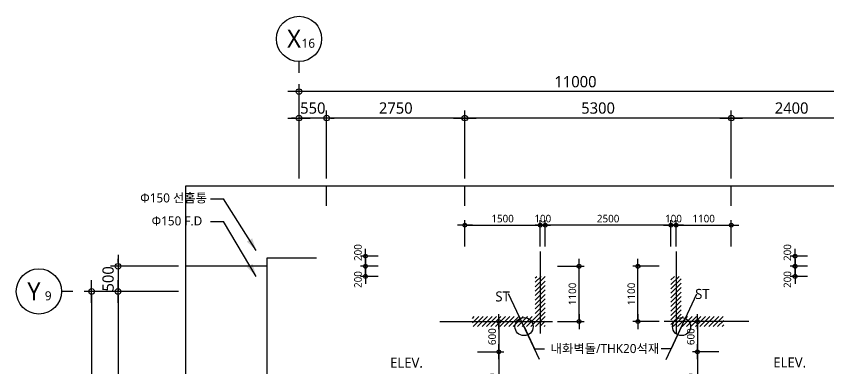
# Model space of a CAD drawing. Header units: millimetres. Extents: x -65167 to 413267, y -17142 to 66587.
# Drawn here: x 89538 to 105701, y 34199 to 41213 of the extents above; entities that cross this region are included whole.
import ezdxf
from ezdxf.enums import TextEntityAlignment as Align

# ---------------------------------------------------------------- set-up
doc = ezdxf.new("R2010")
doc.units = ezdxf.units.MM
doc.header["$LTSCALE"] = 75
doc.header["$MEASUREMENT"] = 0
doc.header["$PDSIZE"] = -10
doc.linetypes.add('CENTER', pattern=[2, 1.25, -0.25, 0.25, -0.25])
doc.layers.get('0').update_dxf_attribs({"linetype": 'CONTINUOUS'})
doc.layers.get('Defpoints').update_dxf_attribs({"color": 171, "linetype": 'CONTINUOUS'})
for name, color, linetype in [('CEN(ST)', 1, 'CENTER'), ('HAT 253', 253, 'CONTINUOUS'), ('INS', 251, 'BATTING'), ('LED', 7, 'CONTINUOUS'), ('NDIM', 7, 'CONTINUOUS'), ('SYM(AXIS)', 7, 'CONTINUOUS'), ('TEXT(AXIS)', 2, 'CONTINUOUS'), ('TEXT(MIN)', 7, 'CONTINUOUS'), ('TEXT(노트)', 7, 'CONTINUOUS')]:
    doc.layers.add(name, color=color, linetype=linetype)
doc.styles.add('CGS', font='cgse', dxfattribs={"bigfont": 'cgs'})
doc.styles.add('나눔바른고딕', font='NanumBarunGothic.ttf')
doc.linetypes.add('BATTING', pattern='A,0.0001,-0.1,[134,ltypeshp.shx,S=0.1,R=0,X=-0.1,Y=0],-0.2,[134,ltypeshp.shx,S=0.1,R=180,X=0.1,Y=0],-0.1', length=0.4001)
doc.dimstyles.new('NDIM 1200', dxfattribs={"dimscale": 75, "dimtxt": 3, "dimasz": 1, "dimexe": 2, "dimexo": 2, "dimgap": 1, "dimtad": 1, "dimdec": 0, "dimdsep": 46, "dimtxsty": 'CGS', "dimblk": 'DOT0', "dimcen": 1, "dimdle": 8, "dimclrd": 256, "dimclre": 256, "dimclrt": 256, "dimadec": 0, "dimazin": 0, "dimtfac": 1, "dimtdec": 0, "dimtix": 1, "dimtmove": 2, "dimatfit": 3, "dimldrblk": 'DOT0', "dimfxl": 1, "dimtolj": 1, "dimtzin": 0, "dimlwd": -1, "dimlwe": -1, "dimarcsym": 0})

# ---------------------------------------------------------------- blocks, each defined once
blk = doc.blocks.new('A$C2F20087E')
at = {"layer": 'SYM(AXIS)'}
blk.add_line((600.0000756429507, -3.89362685382e-05), (600.0000756434165, 299.9999610639643), dxfattribs=at)
blk.add_circle((600.0000756429507, 899.9999610637316), 600, dxfattribs=at)
blk = doc.blocks.new('DOT0')
blk.add_line((-3, 0), (3, 0))
at = {"color": 6}
blk.add_circle((0, 0), 0.75, dxfattribs=at)
blk = doc.blocks.new('*D298')
at = {"layer": 'Defpoints', "color": 0, "ltscale": 0.4, "transparency": 16777216}
for p in [(92912.50000004379, 35737.50000000036), (91037.500000045, 19187.50000000036), (92912.50000004368, 19187.50000000036)]:
    blk.add_point(p, dxfattribs=at)
at = {"layer": 'NDIM', "ltscale": 0.4, "transparency": 16777216}
for p, q in [((92762.50000004379, 35737.50000000036), (90887.50000004498, 35737.50000000036)), ((91037.50000004498, 35662.50000000036), (91037.500000045, 19262.50000000036)), ((92762.50000004368, 19187.50000000036), (90887.500000045, 19187.50000000036))]:
    blk.add_line(p, q, dxfattribs=at)
at = {"layer": 'NDIM', "ltscale": 0.4, "transparency": 16777216, "xscale": 75, "yscale": 75, "zscale": 75}
for p, rotation in [((91037.50000004498, 35737.50000000036), 90), ((91037.500000045, 19187.50000000036), 270)]:
    blk.add_blockref('DOT0', p, dxfattribs=dict(at, rotation=rotation))
at = {"layer": 'NDIM', "ltscale": 0.4, "transparency": 16777216, "insert": (90840.1699029576, 27462.50000000033), "char_height": 225, "attachment_point": 5, "rotation": 90, "style": '나눔바른고딕'}
blk.add_mtext('\\A1;16550', dxfattribs=at)
blk = doc.blocks.new('*D299')
at = {"layer": 'Defpoints', "color": 0, "ltscale": 0.4, "transparency": 16777216}
for p in [(92912.50000004379, 35737.50000000025), (91562.50000004508, 29337.50000000028), (92912.50000004377, 29337.50000000028)]:
    blk.add_point(p, dxfattribs=at)
at = {"layer": 'NDIM', "ltscale": 0.4, "transparency": 16777216}
for p, q in [((92762.50000004379, 35737.50000000025), (91412.50000004507, 35737.50000000025)), ((91562.50000004507, 35662.50000000025), (91562.50000004508, 29412.50000000028)), ((92762.50000004377, 29337.50000000028), (91412.50000004508, 29337.50000000028))]:
    blk.add_line(p, q, dxfattribs=at)
at = {"layer": 'NDIM', "ltscale": 0.4, "transparency": 16777216, "xscale": 75, "yscale": 75, "zscale": 75}
for p, rotation in [((91562.50000004507, 35737.50000000025), 90), ((91562.50000004508, 29337.50000000028), 270)]:
    blk.add_blockref('DOT0', p, dxfattribs=dict(at, rotation=rotation))
at = {"layer": 'NDIM', "ltscale": 0.4, "transparency": 16777216, "insert": (91365.16990295768, 32537.50000000023), "char_height": 225, "attachment_point": 5, "rotation": 90, "style": '나눔바른고딕'}
blk.add_mtext('\\A1;6400', dxfattribs=at)
blk = doc.blocks.new('*D259')
at = {"layer": 'Defpoints', "color": 0, "ltscale": 0.4, "transparency": 16777216}
for p in [(95162.50000003725, 39712.50000000012), (95162.50000003725, 37837.50000000012), (106162.5000000373, 37837.50000000012)]:
    blk.add_point(p, dxfattribs=at)
at = {"layer": 'NDIM', "ltscale": 0.4, "transparency": 16777216}
for p, q in [((95162.50000003725, 37987.50000000012), (95162.50000003725, 39862.50000000012)), ((106162.5000000373, 37987.50000000012), (106162.5000000373, 39862.50000000012)), ((106087.5000000373, 39712.50000000012), (95237.50000003725, 39712.50000000012))]:
    blk.add_line(p, q, dxfattribs=at)
at = {"layer": 'NDIM', "ltscale": 0.4, "transparency": 16777216, "xscale": 75, "yscale": 75, "zscale": 75, "rotation": 180}
blk.add_blockref('DOT0', (95162.50000003725, 39712.50000000012), dxfattribs=at)
at = {"layer": 'NDIM', "ltscale": 0.4, "transparency": 16777216, "xscale": 75, "yscale": 75, "zscale": 75}
blk.add_blockref('DOT0', (106162.5000000373, 39712.50000000012), dxfattribs=at)
at = {"layer": 'NDIM', "ltscale": 0.4, "transparency": 16777216, "insert": (100662.5000000373, 39909.67406380039), "char_height": 225, "attachment_point": 5, "style": '나눔바른고딕'}
blk.add_mtext('\\A1;11000', dxfattribs=at)
blk = doc.blocks.new('*D260')
at = {"layer": 'Defpoints', "color": 0, "ltscale": 0.4, "transparency": 16777216}
for p in [(103762.5000000373, 39187.50000000012), (103762.5000000373, 37837.50000000012), (106162.5000000373, 37837.50000000012)]:
    blk.add_point(p, dxfattribs=at)
at = {"layer": 'NDIM', "ltscale": 0.4, "transparency": 16777216}
for p, q in [((103762.5000000373, 37987.50000000012), (103762.5000000373, 39337.50000000012)), ((106162.5000000373, 37987.50000000012), (106162.5000000373, 39337.50000000012)), ((106087.5000000373, 39187.50000000012), (103837.5000000373, 39187.50000000012))]:
    blk.add_line(p, q, dxfattribs=at)
at = {"layer": 'NDIM', "ltscale": 0.4, "transparency": 16777216, "xscale": 75, "yscale": 75, "zscale": 75, "rotation": 180}
blk.add_blockref('DOT0', (103762.5000000373, 39187.50000000012), dxfattribs=at)
at = {"layer": 'NDIM', "ltscale": 0.4, "transparency": 16777216, "xscale": 75, "yscale": 75, "zscale": 75}
blk.add_blockref('DOT0', (106162.5000000373, 39187.50000000012), dxfattribs=at)
at = {"layer": 'NDIM', "ltscale": 0.4, "transparency": 16777216, "insert": (104962.5000000373, 39384.67406380039), "char_height": 225, "attachment_point": 5, "style": '나눔바른고딕'}
blk.add_mtext('\\A1;2400', dxfattribs=at)
blk = doc.blocks.new('*D261')
at = {"layer": 'Defpoints', "color": 0, "ltscale": 0.4, "transparency": 16777216}
for p in [(98462.50000003725, 39187.50000000012), (98462.50000003725, 37837.50000000011), (103762.5000000373, 37837.50000000011)]:
    blk.add_point(p, dxfattribs=at)
at = {"layer": 'NDIM', "ltscale": 0.4, "transparency": 16777216}
for p, q in [((98462.50000003725, 37987.50000000011), (98462.50000003725, 39337.50000000012)), ((103762.5000000373, 37987.50000000011), (103762.5000000373, 39337.50000000012)), ((103687.5000000373, 39187.50000000012), (98537.50000003725, 39187.50000000012))]:
    blk.add_line(p, q, dxfattribs=at)
at = {"layer": 'NDIM', "ltscale": 0.4, "transparency": 16777216, "xscale": 75, "yscale": 75, "zscale": 75, "rotation": 180}
blk.add_blockref('DOT0', (98462.50000003725, 39187.50000000012), dxfattribs=at)
at = {"layer": 'NDIM', "ltscale": 0.4, "transparency": 16777216, "xscale": 75, "yscale": 75, "zscale": 75}
blk.add_blockref('DOT0', (103762.5000000373, 39187.50000000012), dxfattribs=at)
at = {"layer": 'NDIM', "ltscale": 0.4, "transparency": 16777216, "insert": (101112.5000000373, 39384.83009708749), "char_height": 225, "attachment_point": 5, "style": '나눔바른고딕'}
blk.add_mtext('\\A1;5300', dxfattribs=at)
blk = doc.blocks.new('*D262')
at = {"layer": 'Defpoints', "color": 0, "ltscale": 0.4, "transparency": 16777216}
for p in [(95712.5000000447, 39187.50000000012), (95712.5000000447, 37837.50000000012), (98462.50000003725, 37837.50000000012)]:
    blk.add_point(p, dxfattribs=at)
at = {"layer": 'NDIM', "ltscale": 0.4, "transparency": 16777216}
for p, q in [((95712.5000000447, 37987.50000000012), (95712.5000000447, 39337.50000000012)), ((98462.50000003725, 37987.50000000012), (98462.50000003725, 39337.50000000012)), ((98387.50000003725, 39187.50000000012), (95787.5000000447, 39187.50000000012))]:
    blk.add_line(p, q, dxfattribs=at)
at = {"layer": 'NDIM', "ltscale": 0.4, "transparency": 16777216, "xscale": 75, "yscale": 75, "zscale": 75, "rotation": 180}
blk.add_blockref('DOT0', (95712.5000000447, 39187.50000000012), dxfattribs=at)
at = {"layer": 'NDIM', "ltscale": 0.4, "transparency": 16777216, "xscale": 75, "yscale": 75, "zscale": 75}
blk.add_blockref('DOT0', (98462.50000003725, 39187.50000000012), dxfattribs=at)
at = {"layer": 'NDIM', "ltscale": 0.4, "transparency": 16777216, "insert": (97087.50000004098, 39384.67406380039), "char_height": 225, "attachment_point": 5, "style": '나눔바른고딕'}
blk.add_mtext('\\A1;2750', dxfattribs=at)
blk = doc.blocks.new('*D263')
at = {"layer": 'Defpoints', "color": 0, "ltscale": 0.4, "transparency": 16777216}
for p in [(95162.50000003725, 39187.50000000012), (95162.50000003725, 37837.50000000012), (95712.5000000447, 37837.50000000012)]:
    blk.add_point(p, dxfattribs=at)
at = {"layer": 'NDIM', "ltscale": 0.4, "transparency": 16777216}
for p, q in [((95162.50000003725, 37987.50000000012), (95162.50000003725, 39337.50000000012)), ((95712.5000000447, 37987.50000000012), (95712.5000000447, 39337.50000000012)), ((95087.50000003725, 39187.50000000012), (95012.50000003725, 39187.50000000012)), ((95712.5000000447, 39187.50000000012), (95162.50000003725, 39187.50000000012)), ((95787.5000000447, 39187.50000000012), (95862.5000000447, 39187.50000000012))]:
    blk.add_line(p, q, dxfattribs=at)
at = {"layer": 'NDIM', "ltscale": 0.4, "transparency": 16777216, "xscale": 75, "yscale": 75, "zscale": 75}
blk.add_blockref('DOT0', (95162.50000003725, 39187.50000000012), dxfattribs=at)
at = {"layer": 'NDIM', "ltscale": 0.4, "transparency": 16777216, "xscale": 75, "yscale": 75, "zscale": 75, "rotation": 180}
blk.add_blockref('DOT0', (95712.5000000447, 39187.50000000012), dxfattribs=at)
at = {"layer": 'NDIM', "ltscale": 0.4, "transparency": 16777216, "insert": (95437.50000004098, 39384.67406380039), "char_height": 225, "attachment_point": 5, "style": '나눔바른고딕'}
blk.add_mtext('\\A1;550', dxfattribs=at)
blk = doc.blocks.new('*D276')
at = {"layer": 'Defpoints', "color": 0, "ltscale": 0.4, "transparency": 16777216}
for p in [(101904.910575706, 36237.49999999946), (102429.9105757033, 36237.49999999946), (102429.9105757033, 35137.49999999946)]:
    blk.add_point(p, dxfattribs=at)
at = {"layer": 'NDIM', "ltscale": 0.4, "transparency": 16777216}
for p, q in [((102329.9105757033, 36237.49999999946), (101804.910575706, 36237.49999999946)), ((101904.910575706, 35187.49999999946), (101904.910575706, 36187.49999999946)), ((102329.9105757033, 35137.49999999946), (101804.910575706, 35137.49999999946))]:
    blk.add_line(p, q, dxfattribs=at)
at = {"layer": 'NDIM', "ltscale": 0.4, "transparency": 16777216, "xscale": 50, "yscale": 50, "zscale": 50}
for p, rotation in [((101904.910575706, 36237.49999999946), 90), ((101904.910575706, 35137.49999999946), 270)]:
    blk.add_blockref('DOT0', p, dxfattribs=dict(at, rotation=rotation))
at = {"layer": 'NDIM', "ltscale": 0.4, "transparency": 16777216, "insert": (101773.4611998391, 35687.49999999943), "char_height": 150, "attachment_point": 5, "rotation": 90, "style": '나눔바른고딕'}
blk.add_mtext('\\A1;1100', dxfattribs=at)
blk = doc.blocks.new('*D277')
at = {"layer": 'Defpoints', "color": 0, "ltscale": 0.4, "transparency": 16777216}
for p in [(100207.7124804775, 36237.49999999935), (100732.71248048, 36237.49999999935), (100207.7124804775, 35137.49999999935)]:
    blk.add_point(p, dxfattribs=at)
at = {"layer": 'NDIM', "ltscale": 0.4, "transparency": 16777216}
for p, q in [((100307.7124804775, 36237.49999999935), (100832.71248048, 36237.49999999935)), ((100732.71248048, 35187.49999999935), (100732.71248048, 36187.49999999935)), ((100307.7124804775, 35137.49999999935), (100832.71248048, 35137.49999999935))]:
    blk.add_line(p, q, dxfattribs=at)
at = {"layer": 'NDIM', "ltscale": 0.4, "transparency": 16777216, "xscale": 50, "yscale": 50, "zscale": 50}
for p, rotation in [((100732.71248048, 36237.49999999935), 90), ((100732.71248048, 35137.49999999935), 270)]:
    blk.add_blockref('DOT0', p, dxfattribs=dict(at, rotation=rotation))
at = {"layer": 'NDIM', "ltscale": 0.4, "transparency": 16777216, "insert": (100601.2631046132, 35687.49999999931), "char_height": 150, "attachment_point": 5, "rotation": 90, "style": '나눔바른고딕'}
blk.add_mtext('\\A1;1100', dxfattribs=at)
blk = doc.blocks.new('*D278')
at = {"layer": 'Defpoints', "color": 0, "ltscale": 0.4, "transparency": 16777216}
for p in [(98612.50000003731, 34537.49999999935), (98612.50000003731, 33237.49999999934), (99137.50000003981, 33237.49999999934)]:
    blk.add_point(p, dxfattribs=at)
at = {"layer": 'NDIM', "ltscale": 0.4, "transparency": 16777216}
for p, q in [((98712.50000003731, 34537.49999999935), (99237.50000003981, 34537.49999999935)), ((99137.50000003981, 34487.49999999935), (99137.50000003981, 33287.49999999934)), ((98712.50000003731, 33237.49999999934), (99237.50000003981, 33237.49999999934))]:
    blk.add_line(p, q, dxfattribs=at)
at = {"layer": 'NDIM', "ltscale": 0.4, "transparency": 16777216, "xscale": 50, "yscale": 50, "zscale": 50}
for p, rotation in [((99137.50000003981, 34537.49999999935), 90), ((99137.50000003981, 33237.49999999934), 270)]:
    blk.add_blockref('DOT0', p, dxfattribs=dict(at, rotation=rotation))
at = {"layer": 'NDIM', "ltscale": 0.4, "transparency": 16777216, "insert": (99005.94660198154, 33887.49999999931), "char_height": 150, "attachment_point": 5, "rotation": 90, "style": '나눔바른고딕'}
blk.add_mtext('\\A1;1300', dxfattribs=at)
blk = doc.blocks.new('*D291')
at = {"layer": 'Defpoints', "color": 0, "ltscale": 0.4, "transparency": 16777216}
for p in [(103612.5000000373, 34537.49999999946), (103087.5000000399, 33237.49999999946), (103612.5000000373, 33237.49999999946)]:
    blk.add_point(p, dxfattribs=at)
at = {"layer": 'NDIM', "ltscale": 0.4, "transparency": 16777216}
for p, q in [((103512.5000000373, 34537.49999999946), (102987.5000000399, 34537.49999999946)), ((103087.5000000399, 34487.49999999946), (103087.5000000399, 33287.49999999946)), ((103512.5000000373, 33237.49999999946), (102987.5000000399, 33237.49999999946))]:
    blk.add_line(p, q, dxfattribs=at)
at = {"layer": 'NDIM', "ltscale": 0.4, "transparency": 16777216, "xscale": 50, "yscale": 50, "zscale": 50}
for p, rotation in [((103087.5000000399, 34537.49999999946), 90), ((103087.5000000399, 33237.49999999946), 270)]:
    blk.add_blockref('DOT0', p, dxfattribs=dict(at, rotation=rotation))
at = {"layer": 'NDIM', "ltscale": 0.4, "transparency": 16777216, "insert": (102955.9466019817, 33887.49999999943), "char_height": 150, "attachment_point": 5, "rotation": 90, "style": '나눔바른고딕'}
blk.add_mtext('\\A1;1300', dxfattribs=at)
blk = doc.blocks.new('*D295')
at = {"layer": 'Defpoints', "color": 0, "ltscale": 0.4, "transparency": 16777216}
for p in [(103612.5000000373, 35137.49999999946), (103087.5000000399, 34537.49999999946), (103612.5000000373, 34537.49999999946)]:
    blk.add_point(p, dxfattribs=at)
at = {"layer": 'NDIM', "ltscale": 0.4, "transparency": 16777216}
for p, q in [((103512.5000000373, 35137.49999999946), (102987.5000000399, 35137.49999999946)), ((103087.5000000399, 35087.49999999946), (103087.5000000399, 34587.49999999946)), ((103512.5000000373, 34537.49999999946), (102987.5000000399, 34537.49999999946))]:
    blk.add_line(p, q, dxfattribs=at)
at = {"layer": 'NDIM', "ltscale": 0.4, "transparency": 16777216, "xscale": 50, "yscale": 50, "zscale": 50}
for p, rotation in [((103087.5000000399, 35137.49999999946), 90), ((103087.5000000399, 34537.49999999946), 270)]:
    blk.add_blockref('DOT0', p, dxfattribs=dict(at, rotation=rotation))
at = {"layer": 'NDIM', "ltscale": 0.4, "transparency": 16777216, "insert": (102955.9466019817, 34837.49999999943), "char_height": 150, "attachment_point": 5, "rotation": 90, "style": '나눔바른고딕'}
blk.add_mtext('\\A1;600', dxfattribs=at)
blk = doc.blocks.new('*D296')
at = {"layer": 'Defpoints', "color": 0, "ltscale": 0.4, "transparency": 16777216}
for p in [(98612.50000003731, 35137.49999999935), (98612.50000003731, 34537.49999999935), (99137.50000003981, 34537.49999999935)]:
    blk.add_point(p, dxfattribs=at)
at = {"layer": 'NDIM', "ltscale": 0.4, "transparency": 16777216}
for p, q in [((98712.50000003731, 35137.49999999935), (99237.50000003981, 35137.49999999935)), ((99137.50000003981, 35087.49999999935), (99137.50000003981, 34587.49999999935)), ((98712.50000003731, 34537.49999999935), (99237.50000003981, 34537.49999999935))]:
    blk.add_line(p, q, dxfattribs=at)
at = {"layer": 'NDIM', "ltscale": 0.4, "transparency": 16777216, "xscale": 50, "yscale": 50, "zscale": 50}
for p, rotation in [((99137.50000003981, 35137.49999999935), 90), ((99137.50000003981, 34537.49999999935), 270)]:
    blk.add_blockref('DOT0', p, dxfattribs=dict(at, rotation=rotation))
at = {"layer": 'NDIM', "ltscale": 0.4, "transparency": 16777216, "insert": (99005.94660198154, 34837.49999999931), "char_height": 150, "attachment_point": 5, "rotation": 90, "style": '나눔바른고딕'}
blk.add_mtext('\\A1;600', dxfattribs=at)
blk = doc.blocks.new('*D386')
at = {"layer": 'Defpoints', "color": 0, "ltscale": 0.4, "transparency": 16777216}
for p in [(92912.50000004377, 36237.50000000028), (91562.50000004508, 35737.50000000025), (92912.50000004377, 35737.50000000025)]:
    blk.add_point(p, dxfattribs=at)
at = {"layer": 'NDIM', "ltscale": 0.4, "transparency": 16777216}
for p, q in [((91562.50000004508, 36312.50000000028), (91562.50000004508, 36387.50000000028)), ((92762.50000004377, 36237.50000000028), (91412.50000004508, 36237.50000000028)), ((91562.50000004508, 36237.50000000028), (91562.50000004508, 35737.50000000025)), ((92762.50000004377, 35737.50000000025), (91412.50000004508, 35737.50000000025)), ((91562.50000004508, 35662.50000000025), (91562.50000004508, 35587.50000000025))]:
    blk.add_line(p, q, dxfattribs=at)
at = {"layer": 'NDIM', "ltscale": 0.4, "transparency": 16777216, "xscale": 75, "yscale": 75, "zscale": 75}
for p, rotation in [((91562.50000004508, 36237.50000000028), 270), ((91562.50000004508, 35737.50000000025), 90)]:
    blk.add_blockref('DOT0', p, dxfattribs=dict(at, rotation=rotation))
at = {"layer": 'NDIM', "ltscale": 0.4, "transparency": 16777216, "insert": (91365.3259362448, 35987.50000000023), "char_height": 225, "attachment_point": 5, "rotation": 90, "style": '나눔바른고딕'}
blk.add_mtext('\\A1;500', dxfattribs=at)
blk = doc.blocks.new('*D721')
at = {"layer": 'Defpoints', "color": 0, "ltscale": 0.4, "transparency": 16777216}
for p in [(96486.7012855931, 36437.5000000048), (96834.00967463813, 36437.5000000048), (96834.00967463813, 36237.50000000119)]:
    blk.add_point(p, dxfattribs=at)
at = {"layer": 'NDIM', "ltscale": 0.4, "transparency": 16777216}
for p, q in [((96734.00967463813, 36437.5000000048), (96386.7012855931, 36437.5000000048)), ((96486.7012855931, 36287.50000000119), (96486.7012855931, 36387.5000000048)), ((96734.00967463813, 36237.50000000119), (96386.7012855931, 36237.50000000119))]:
    blk.add_line(p, q, dxfattribs=at)
at = {"layer": 'NDIM', "ltscale": 0.4, "transparency": 16777216, "xscale": 50, "yscale": 50, "zscale": 50}
for p, rotation in [((96486.7012855931, 36437.5000000048), 90), ((96486.7012855931, 36237.50000000119), 270)]:
    blk.add_blockref('DOT0', p, dxfattribs=dict(at, rotation=rotation))
at = {"layer": 'NDIM', "ltscale": 0.4, "transparency": 16777216, "insert": (96335.7583709177, 36511.01801634878), "char_height": 150, "attachment_point": 5, "rotation": 90, "style": '나눔바른고딕'}
blk.add_mtext('\\A1;200', dxfattribs=at)
blk = doc.blocks.new('*D722')
at = {"layer": 'Defpoints', "color": 0, "ltscale": 0.4, "transparency": 16777216}
for p in [(96834.00967463813, 36237.50000000119), (96486.7012855931, 36037.49999999758), (96834.00967463813, 36037.49999999758)]:
    blk.add_point(p, dxfattribs=at)
at = {"layer": 'NDIM', "ltscale": 0.4, "transparency": 16777216}
for p, q in [((96734.00967463813, 36237.50000000119), (96386.7012855931, 36237.50000000119)), ((96486.7012855931, 36187.50000000119), (96486.7012855931, 36087.49999999758)), ((96734.00967463813, 36037.49999999758), (96386.7012855931, 36037.49999999758))]:
    blk.add_line(p, q, dxfattribs=at)
at = {"layer": 'NDIM', "ltscale": 0.4, "transparency": 16777216, "xscale": 50, "yscale": 50, "zscale": 50}
for p, rotation in [((96486.7012855931, 36237.50000000119), 90), ((96486.7012855931, 36037.49999999758), 270)]:
    blk.add_blockref('DOT0', p, dxfattribs=dict(at, rotation=rotation))
at = {"layer": 'NDIM', "ltscale": 0.4, "transparency": 16777216, "insert": (96335.7583709177, 35974.2650025937), "char_height": 150, "attachment_point": 5, "rotation": 90, "style": '나눔바른고딕'}
blk.add_mtext('\\A1;200', dxfattribs=at)
blk = doc.blocks.new('*D727')
at = {"layer": 'Defpoints', "color": 0, "ltscale": 0.4, "transparency": 16777216}
for p in [(105030.1633561415, 36437.5000000048), (105377.4717451852, 36437.5000000048), (105377.4717451852, 36237.50000000119)]:
    blk.add_point(p, dxfattribs=at)
at = {"layer": 'NDIM', "ltscale": 0.4, "transparency": 16777216}
for p, q in [((105277.4717451852, 36437.5000000048), (104930.1633561415, 36437.5000000048)), ((105030.1633561415, 36287.50000000119), (105030.1633561415, 36387.5000000048)), ((105277.4717451852, 36237.50000000119), (104930.1633561415, 36237.50000000119))]:
    blk.add_line(p, q, dxfattribs=at)
at = {"layer": 'NDIM', "ltscale": 0.4, "transparency": 16777216, "xscale": 50, "yscale": 50, "zscale": 50}
for p, rotation in [((105030.1633561415, 36437.5000000048), 90), ((105030.1633561415, 36237.50000000119), 270)]:
    blk.add_blockref('DOT0', p, dxfattribs=dict(at, rotation=rotation))
at = {"layer": 'NDIM', "ltscale": 0.4, "transparency": 16777216, "insert": (104879.2204414647, 36511.01801634878), "char_height": 150, "attachment_point": 5, "rotation": 90, "style": '나눔바른고딕'}
blk.add_mtext('\\A1;200', dxfattribs=at)
blk = doc.blocks.new('*D728')
at = {"layer": 'Defpoints', "color": 0, "ltscale": 0.4, "transparency": 16777216}
for p in [(105377.4717451852, 36237.50000000119), (105030.1633561415, 36037.49999999758), (105377.4717451852, 36037.49999999758)]:
    blk.add_point(p, dxfattribs=at)
at = {"layer": 'NDIM', "ltscale": 0.4, "transparency": 16777216}
for p, q in [((105277.4717451852, 36237.50000000119), (104930.1633561415, 36237.50000000119)), ((105030.1633561415, 36187.50000000119), (105030.1633561415, 36087.49999999758)), ((105277.4717451852, 36037.49999999758), (104930.1633561415, 36037.49999999758))]:
    blk.add_line(p, q, dxfattribs=at)
at = {"layer": 'NDIM', "ltscale": 0.4, "transparency": 16777216, "xscale": 50, "yscale": 50, "zscale": 50}
for p, rotation in [((105030.1633561415, 36237.50000000119), 90), ((105030.1633561415, 36037.49999999758), 270)]:
    blk.add_blockref('DOT0', p, dxfattribs=dict(at, rotation=rotation))
at = {"layer": 'NDIM', "ltscale": 0.4, "transparency": 16777216, "insert": (104879.2204414647, 35974.2650025937), "char_height": 150, "attachment_point": 5, "rotation": 90, "style": '나눔바른고딕'}
blk.add_mtext('\\A1;200', dxfattribs=at)
blk = doc.blocks.new('*D783')
at = {"layer": 'Defpoints', "color": 0, "ltscale": 0.4, "transparency": 16777216}
for p in [(100062.5000000373, 37054.06974097664), (100062.5000000373, 36529.06974097676), (102562.5000000373, 36529.06974097676)]:
    blk.add_point(p, dxfattribs=at)
at = {"layer": 'NDIM', "ltscale": 0.4, "transparency": 16777216}
for p, q in [((100062.5000000373, 36629.06974097676), (100062.5000000373, 37154.06974097664)), ((102512.5000000373, 37054.06974097664), (100112.5000000373, 37054.06974097664)), ((102562.5000000373, 36629.06974097676), (102562.5000000373, 37154.06974097664))]:
    blk.add_line(p, q, dxfattribs=at)
at = {"layer": 'NDIM', "ltscale": 0.4, "transparency": 16777216, "xscale": 50, "yscale": 50, "zscale": 50, "rotation": 180}
blk.add_blockref('DOT0', (100062.5000000373, 37054.06974097664), dxfattribs=at)
at = {"layer": 'NDIM', "ltscale": 0.4, "transparency": 16777216, "xscale": 50, "yscale": 50, "zscale": 50}
blk.add_blockref('DOT0', (102562.5000000373, 37054.06974097664), dxfattribs=at)
at = {"layer": 'NDIM', "ltscale": 0.4, "transparency": 16777216, "insert": (101312.5000000373, 37185.5191168435), "char_height": 150, "attachment_point": 5, "style": '나눔바른고딕'}
blk.add_mtext('\\A1;2500', dxfattribs=at)
blk = doc.blocks.new('*D784')
at = {"layer": 'Defpoints', "color": 0, "ltscale": 0.4, "transparency": 16777216}
for p in [(102662.5000000373, 37054.06974097664), (102562.5000000373, 36529.06974097676), (102662.5000000373, 36529.06974097676)]:
    blk.add_point(p, dxfattribs=at)
at = {"layer": 'NDIM', "ltscale": 0.4, "transparency": 16777216}
for p, q in [((102512.5000000373, 37054.06974097664), (102462.5000000373, 37054.06974097664)), ((102562.5000000373, 36629.06974097676), (102562.5000000373, 37154.06974097664)), ((102562.5000000373, 37054.06974097664), (102662.5000000373, 37054.06974097664)), ((102662.5000000373, 36629.06974097676), (102662.5000000373, 37154.06974097664)), ((102712.5000000373, 37054.06974097664), (102762.5000000373, 37054.06974097664))]:
    blk.add_line(p, q, dxfattribs=at)
at = {"layer": 'NDIM', "ltscale": 0.4, "transparency": 16777216, "xscale": 50, "yscale": 50, "zscale": 50}
blk.add_blockref('DOT0', (102562.5000000373, 37054.06974097664), dxfattribs=at)
at = {"layer": 'NDIM', "ltscale": 0.4, "transparency": 16777216, "xscale": 50, "yscale": 50, "zscale": 50, "rotation": 180}
blk.add_blockref('DOT0', (102662.5000000373, 37054.06974097664), dxfattribs=at)
at = {"layer": 'NDIM', "ltscale": 0.4, "transparency": 16777216, "insert": (102612.5000000373, 37185.5191168435), "char_height": 150, "attachment_point": 5, "style": '나눔바른고딕'}
blk.add_mtext('\\A1;100', dxfattribs=at)
blk = doc.blocks.new('*D785')
at = {"layer": 'Defpoints', "color": 0, "ltscale": 0.4, "transparency": 16777216}
for p in [(100062.5000000373, 37054.06974097664), (99962.50000003725, 36529.06974097679), (100062.5000000373, 36529.06974097679)]:
    blk.add_point(p, dxfattribs=at)
at = {"layer": 'NDIM', "ltscale": 0.4, "transparency": 16777216}
for p, q in [((99912.50000003725, 37054.06974097664), (99862.50000003725, 37054.06974097664)), ((99962.50000003725, 36629.06974097679), (99962.50000003725, 37154.06974097664)), ((99962.50000003725, 37054.06974097664), (100062.5000000373, 37054.06974097664)), ((100062.5000000373, 36629.06974097679), (100062.5000000373, 37154.06974097664)), ((100112.5000000373, 37054.06974097664), (100162.5000000373, 37054.06974097664))]:
    blk.add_line(p, q, dxfattribs=at)
at = {"layer": 'NDIM', "ltscale": 0.4, "transparency": 16777216, "xscale": 50, "yscale": 50, "zscale": 50}
blk.add_blockref('DOT0', (99962.50000003725, 37054.06974097664), dxfattribs=at)
at = {"layer": 'NDIM', "ltscale": 0.4, "transparency": 16777216, "xscale": 50, "yscale": 50, "zscale": 50, "rotation": 180}
blk.add_blockref('DOT0', (100062.5000000373, 37054.06974097664), dxfattribs=at)
at = {"layer": 'NDIM', "ltscale": 0.4, "transparency": 16777216, "insert": (100012.5000000373, 37185.5191168435), "char_height": 150, "attachment_point": 5, "style": '나눔바른고딕'}
blk.add_mtext('\\A1;100', dxfattribs=at)
blk = doc.blocks.new('*D786')
at = {"layer": 'Defpoints', "color": 0, "ltscale": 0.4, "transparency": 16777216}
for p in [(99962.50000003725, 37054.06974097664), (98462.50000003865, 36529.06974097679), (99962.50000003725, 36529.06974097679)]:
    blk.add_point(p, dxfattribs=at)
at = {"layer": 'NDIM', "ltscale": 0.4, "transparency": 16777216}
for p, q in [((98462.50000003865, 36629.06974097679), (98462.50000003865, 37154.06974097664)), ((98512.50000003865, 37054.06974097664), (99912.50000003725, 37054.06974097664)), ((99962.50000003725, 36629.06974097679), (99962.50000003725, 37154.06974097664))]:
    blk.add_line(p, q, dxfattribs=at)
at = {"layer": 'NDIM', "ltscale": 0.4, "transparency": 16777216, "xscale": 50, "yscale": 50, "zscale": 50, "rotation": 180}
blk.add_blockref('DOT0', (98462.50000003865, 37054.06974097664), dxfattribs=at)
at = {"layer": 'NDIM', "ltscale": 0.4, "transparency": 16777216, "xscale": 50, "yscale": 50, "zscale": 50}
blk.add_blockref('DOT0', (99962.50000003725, 37054.06974097664), dxfattribs=at)
at = {"layer": 'NDIM', "ltscale": 0.4, "transparency": 16777216, "insert": (99212.50000003795, 37185.5191168435), "char_height": 150, "attachment_point": 5, "style": '나눔바른고딕'}
blk.add_mtext('\\A1;1500', dxfattribs=at)
blk = doc.blocks.new('*D787')
at = {"layer": 'Defpoints', "color": 0, "ltscale": 0.4, "transparency": 16777216}
for p in [(103762.5000000386, 37054.06974097664), (102662.5000000373, 36529.06974097676), (103762.5000000386, 36529.06974097676)]:
    blk.add_point(p, dxfattribs=at)
at = {"layer": 'NDIM', "ltscale": 0.4, "transparency": 16777216}
for p, q in [((102662.5000000373, 36629.06974097676), (102662.5000000373, 37154.06974097664)), ((102712.5000000373, 37054.06974097664), (103712.5000000386, 37054.06974097664)), ((103762.5000000386, 36629.06974097676), (103762.5000000386, 37154.06974097664))]:
    blk.add_line(p, q, dxfattribs=at)
at = {"layer": 'NDIM', "ltscale": 0.4, "transparency": 16777216, "xscale": 50, "yscale": 50, "zscale": 50, "rotation": 180}
blk.add_blockref('DOT0', (102662.5000000373, 37054.06974097664), dxfattribs=at)
at = {"layer": 'NDIM', "ltscale": 0.4, "transparency": 16777216, "xscale": 50, "yscale": 50, "zscale": 50}
blk.add_blockref('DOT0', (103762.5000000386, 37054.06974097664), dxfattribs=at)
at = {"layer": 'NDIM', "ltscale": 0.4, "transparency": 16777216, "insert": (103212.500000038, 37185.5191168435), "char_height": 150, "attachment_point": 5, "style": '나눔바른고딕'}
blk.add_mtext('\\A1;1100', dxfattribs=at)

msp = doc.modelspace()

# ---------------------------------------------------------------- hatches: boundary and pattern name
at = {"layer": 'HAT 253'}
h = msp.add_hatch(dxfattribs=at)
h.set_pattern_fill('ANSI31', color=256, scale=500)
h.set_pattern_definition([(45, (87800, 4499.999999999098), (-44.19417382415921, 44.19417382415922), [])])
h.paths.add_polyline_path([(99862.50000003725, 36037.49999999933), (100062.5000000373, 36037.49999999933), (100062.5000000373, 35037.49999999933), (98612.50000003725, 35037.49999999933), (98612.50000003725, 35237.49999999933), (99862.50000003725, 35237.49999999933)])
h = msp.add_hatch(dxfattribs=at)
h.set_pattern_fill('ANSI31', color=256, scale=500)
h.set_pattern_definition([(45, (89085.3268003317, 4899.999999999098), (-44.19417382415921, 44.19417382415922), [])])
h.paths.add_polyline_path([(102762.5000000373, 36037.49999999933), (102562.5000000373, 36037.49999999933), (102562.5000000373, 35037.49999999933), (103612.5000000373, 35037.49999999933), (103612.5000000373, 35237.49999999933), (102762.5000000373, 35237.49999999933)])

# ---------------------------------------------------------------- linework, layer by layer
at = {"ltscale": 10000}
for p, q in [((93401.60050677625, 37582.99379747938), (93657.86944515271, 37582.99379747942)), ((93401.60050677625, 37131.57447693398), (93657.86944515273, 37131.57447693405))]:
    msp.add_line(p, q, dxfattribs=at)
at = {"layer": 'CEN(ST)', "ltscale": 10000}
for p, q in [((95712.5000000447, 37437.50000000026), (95712.5000000447, 37837.50000000001)), ((98462.50000003725, 37437.50000000026), (98462.50000003725, 37837.50000000001)), ((103762.5000000373, 37437.50000000038), (103762.5000000373, 37837.50000000012)), ((99962.50000003725, 36529.06974097679), (99962.50000003724, 34902.31777916581)), ((102662.5000000373, 36529.06974097679), (102662.5000000373, 34902.31777916581)), ((94512.50000003725, 36237.50000000026), (92912.50000004374, 36237.50000000026)), ((97962.50000003725, 35137.49999999933), (100207.7124804775, 35137.49999999933)), ((104112.5000000373, 35137.49999999945), (102429.9105757032, 35137.49999999945))]:
    msp.add_line(p, q, dxfattribs=at)
at = {"layer": 'Defpoints', "ltscale": 10000}
msp.add_lwpolyline([(113112.4999999628, 6362.499999999891), (92912.50000004374, 6362.499999999891), (92912.50000004374, 37837.50000000021), (113112.4999999628, 37837.50000000021)], close=True, dxfattribs=at)
at = {"layer": 'INS', "ltscale": 1.2}
msp.add_lwpolyline([(95512.50000003725, 36400.00000000012), (94525.00000003725, 36400.00000000012), (94525.00000003725, 29050.00000003993), (96650.0000000596, 29050.00000003993), (96650.0000000596, 28412.50000000035)], dxfattribs=at)
at = {"layer": 'LED'}
for points in [[(94312.5000000395, 36550.00000000011), (93657.86944515271, 37582.99379747942)], [(94312.5000000395, 36037.50000000014), (93657.86944515273, 37131.57447693405)]]:
    msp.add_lwpolyline(points, dxfattribs=at)
for points in [[(94312.5000000395, 36550.00000000012), (94125.88653361134, 36727.71230724001), (94231.4703801249, 36794.62307882869)], [(94312.5000000395, 36037.50000000014), (94130.5052147745, 36219.93943689141), (94237.77021863428, 36284.12057856204)]]:
    msp.add_solid(points, dxfattribs=at)

# ---------------------------------------------------------------- block references
at = {"xscale": 0.75, "yscale": 0.75, "zscale": 0.75}
msp.add_blockref('A$C2F20087E', (94712.49994330517, 40087.50002920267), dxfattribs=at)
at = {"xscale": 0.75, "yscale": 0.75, "zscale": 0.75, "rotation": 89.99999999999932}
msp.add_blockref('A$C2F20087E', (90662.49997084145, 35287.49994326814), dxfattribs=at)

# ---------------------------------------------------------------- texts
at = {"layer": 'TEXT(AXIS)', "style": '나눔바른고딕'}
for s, height, p in [('X', 360, (95063.76858992576, 40765.48815120546)), ('16', 180, (95348.19397794828, 40675.50384328601)), ('Y', 360, (89888.76858993203, 35740.48815120535)), ('9', 180, (90173.19397795455, 35650.50384328591))]:
    msp.add_text(s, height=height, dxfattribs=at).set_placement(p, align=Align.MIDDLE)
at = {"layer": 'TEXT(MIN)', "style": '나눔바른고딕'}
for s, p in [('Φ150 선홈통', (93333.3210092246, 37598.15178272757)), ('내화벽돌/THK20석재', (102328.4037260326, 34600.8641318187))]:
    msp.add_text(s, height=180, dxfattribs=at).set_placement(p, align=Align.MIDDLE_RIGHT)
msp.add_text('Φ150 F.D', height=180, dxfattribs=at).set_placement((92230.6711682536, 37141.08949378744), align=Align.MIDDLE_LEFT)
for p in [(99212.50000003725, 35637.49999999933), (103187.5000000373, 35687.49999999939)]:
    msp.add_text('ST', height=200, dxfattribs=at).set_placement(p, align=Align.MIDDLE_CENTER)
at = {"layer": 'TEXT(노트)', "style": '나눔바른고딕'}
for p in [(97300.8333333706, 34317.49999999975), (104924.1666667039, 34322.40538949754)]:
    msp.add_text('ELEV.', height=200, dxfattribs=at).set_placement(p, align=Align.MIDDLE)

# ---------------------------------------------------------------- dimensions: what is measured, and where the dimension line sits
at = {"layer": 'NDIM', "ltscale": 0.4}
for base, p1, p2, angle, override, picture, middle in [((95162.50000003725, 39712.50000000012), (106162.5000000373, 37837.50000000012), (95162.50000003725, 37837.50000000012), 180, {"dimtxsty": '나눔바른고딕'}, '*D259', (100662.5000000373, 39909.67406380039)), ((95162.50000003725, 39187.50000000012), (95712.5000000447, 37837.50000000012), (95162.50000003725, 37837.50000000012), 180, {"dimtxsty": '나눔바른고딕'}, '*D263', (95437.50000004098, 39384.67406380039)), ((95712.5000000447, 39187.50000000012), (98462.50000003725, 37837.50000000012), (95712.5000000447, 37837.50000000012), 180, {"dimtxsty": '나눔바른고딕'}, '*D262', (97087.50000004098, 39384.67406380039)), ((98462.50000003725, 39187.50000000012), (103762.5000000373, 37837.50000000011), (98462.50000003725, 37837.50000000011), 180, {"dimtxsty": '나눔바른고딕'}, '*D261', (101112.5000000373, 39384.83009708749)), ((103762.5000000373, 39187.50000000012), (106162.5000000373, 37837.50000000012), (103762.5000000373, 37837.50000000012), 180, {"dimtxsty": '나눔바른고딕'}, '*D260', (104962.5000000373, 39384.67406380039)), ((100062.5000000373, 37054.06974097664), (102562.5000000373, 36529.06974097676), (100062.5000000373, 36529.06974097676), 180, {"dimscale": 50, "dimtxsty": '나눔바른고딕'}, '*D783', (101312.5000000373, 37185.5191168435)), ((91562.50000004508, 35737.50000000025), (92912.50000004374, 36237.50000000026), (92912.50000004374, 35737.50000000023), 270, {"dimtxsty": '나눔바른고딕'}, '*D386', (91365.3259362448, 35987.50000000023)), ((100732.71248048, 36237.49999999935), (100207.7124804775, 35137.49999999933), (100207.7124804775, 36237.49999999933), 90, {"dimscale": 50, "dimtxsty": '나눔바른고딕'}, '*D277', (100601.2631046132, 35687.49999999931)), ((101904.910575706, 36237.49999999946), (102429.9105757032, 35137.49999999945), (102429.9105757032, 36237.49999999945), 90, {"dimscale": 50, "dimtxsty": '나눔바른고딕'}, '*D276', (101773.4611998391, 35687.49999999943)), ((91037.500000045, 19187.50000000036), (92912.50000004376, 35737.50000000035), (92912.50000004366, 19187.50000000035), 270, {"dimtxsty": '나눔바른고딕'}, '*D298', (90840.1699029576, 27462.50000000033)), ((91562.50000004508, 29337.50000000028), (92912.50000004376, 35737.50000000023), (92912.50000004374, 29337.50000000027), 270, {"dimtxsty": '나눔바른고딕'}, '*D299', (91365.16990295768, 32537.50000000023)), ((99137.50000003981, 34537.49999999935), (98612.50000003725, 35137.49999999933), (98612.50000003725, 34537.49999999933), 270, {"dimscale": 50, "dimtxsty": '나눔바른고딕'}, '*D296', (99005.94660198154, 34837.49999999931)), ((103087.5000000399, 34537.49999999946), (103612.5000000373, 35137.49999999945), (103612.5000000373, 34537.49999999945), 90, {"dimscale": 50, "dimtxsty": '나눔바른고딕'}, '*D295', (102955.9466019817, 34837.49999999943)), ((99137.50000003981, 33237.49999999934), (98612.50000003725, 34537.49999999933), (98612.50000003725, 33237.49999999932), 270, {"dimscale": 50, "dimtxsty": '나눔바른고딕'}, '*D278', (99005.94660198154, 33887.49999999931)), ((103087.5000000399, 33237.49999999946), (103612.5000000373, 34537.49999999945), (103612.5000000373, 33237.49999999945), 90, {"dimscale": 50, "dimtxsty": '나눔바른고딕'}, '*D291', (102955.9466019817, 33887.49999999943))]:
    dim = msp.add_linear_dim(base=base, p1=p1, p2=p2, angle=angle, dimstyle='NDIM 1200', override=override, dxfattribs=at)
    dim.commit()
    dim.dimension.update_dxf_attribs({"geometry": picture, "text_midpoint": middle})
for base, p1, p2, picture, middle in [((99962.50000003725, 37054.06974097664), (98462.50000003865, 36529.06974097679), (99962.50000003725, 36529.06974097679), '*D786', (99212.50000003795, 37185.5191168435)), ((100062.5000000373, 37054.06974097664), (99962.50000003725, 36529.06974097679), (100062.5000000373, 36529.06974097679), '*D785', (100012.5000000373, 37185.5191168435)), ((102662.5000000373, 37054.06974097664), (102562.5000000373, 36529.06974097676), (102662.5000000373, 36529.06974097676), '*D784', (102612.5000000373, 37185.5191168435)), ((103762.5000000386, 37054.06974097664), (102662.5000000373, 36529.06974097676), (103762.5000000386, 36529.06974097676), '*D787', (103212.500000038, 37185.5191168435))]:
    dim = msp.add_linear_dim(base=base, p1=p1, p2=p2, dimstyle='NDIM 1200', override={"dimscale": 50, "dimtxsty": '나눔바른고딕'}, dxfattribs=at)
    dim.commit()
    dim.dimension.update_dxf_attribs({"geometry": picture, "text_midpoint": middle})
for base, p1, p2, angle, picture, middle in [((96486.7012855931, 36437.5000000048), (96834.0096746381, 36237.50000000118), (96834.0096746381, 36437.50000000479), 90, '*D721', (96335.7583709177, 36511.01801634878)), ((105030.1633561415, 36437.5000000048), (105377.4717451851, 36237.50000000118), (105377.4717451851, 36437.50000000479), 90, '*D727', (104879.2204414647, 36511.01801634878)), ((96486.7012855931, 36037.49999999758), (96834.0096746381, 36237.50000000118), (96834.0096746381, 36037.49999999757), 270, '*D722', (96335.7583709177, 35974.2650025937)), ((105030.1633561415, 36037.49999999758), (105377.4717451851, 36237.50000000118), (105377.4717451851, 36037.49999999757), 270, '*D728', (104879.2204414647, 35974.2650025937))]:
    dim = msp.add_linear_dim(base=base, p1=p1, p2=p2, angle=angle, dimstyle='NDIM 1200', override={"dimscale": 50, "dimtxsty": '나눔바른고딕'}, dxfattribs=at)
    dim.commit()
    dim.dimension.update_dxf_attribs({"geometry": picture, "text_midpoint": middle, "dimtype": 160})

# ---------------------------------------------------------------- leaders
at = {"layer": 'NDIM', "ltscale": 10000}
for points in [[(99638.82359974852, 35037.49999999975), (99846.96956097438, 34594.11295187955), (100046.9695609744, 34594.11295187955)], [(102772.7367317191, 35037.49999999971), (102564.5907704932, 34594.11295187951), (102364.5907704932, 34594.11295187951)]]:
    msp.add_leader(points, dimstyle='NDIM 1200', override={"dimscale": 120, "dimasz": 2, "dimtad": 0}, dxfattribs=at)

doc.saveas('drawing.dxf')
